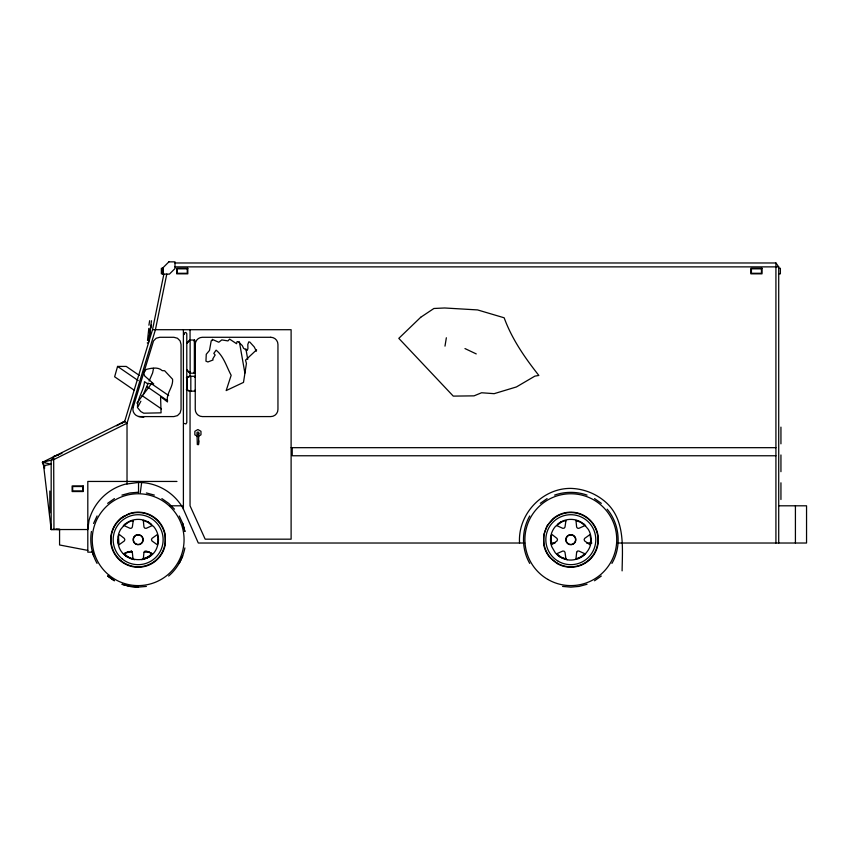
<?xml version="1.0" encoding="UTF-8"?>
<svg xmlns="http://www.w3.org/2000/svg" width="849" height="849" viewBox="0 0 849 849"><rect width="100%" height="100%" fill="white"/><g stroke="black" fill="none" stroke-linecap="round" stroke-linejoin="round"><path stroke-width="1.27" d="M148.819 340.502L151.504 320.72M524.799 543.02L198.295 543.02L182.949 508.084A51.28 51.28 0 0 0 138.536 482.444L125.259 484.195A51.28 51.28 0 0 0 89.007 520.458L87.808 529.532L51.173 529.532L51.386 525.68M91.427 531.453C89.644 542.384 91.65 553.739 97.062 563.407M561.698 557.846A20.323 20.323 0 0 0 563.863 558.78C576.471 563.832 591.573 553.261 591.137 539.688M198.496 444.568L198.846 432.523L197.902 431.982L196.968 432.523L197.318 444.568L198.496 444.568L198.846 440.854M147.514 340.481L148.819 328.372M140.308 492.653L141.719 482.136M150.687 326.536L148.437 342.922L147.259 342.9M148.915 325.231L149.636 320.699M151.324 325.05L150.687 328.393M446.351 337.764L444.993 346.137M121.556 423.555L124.707 421.316L152.512 329.709L163.868 274.11M166.775 274.11L155.42 329.709L127.021 423.269L127.021 483.962M153.542 368.36L152.618 372.923L149.116 381.052M168.654 576.025C177.048 568.798 182.822 558.812 184.88 547.934M139.3 375.396L126.236 366.428L117.565 366.428L114.636 376.786L134.238 390.232M140.87 401.227L138.164 406.342M143.279 394.467L148.193 383.196M133.006 558.907L132.338 552.285L131.393 551.022L124.081 553.75L128.167 556.986L131.319 558.451L133.208 558.43M93.56 523.462L97.062 515.969M179.245 563.418L182.737 555.925M529.734 515.959C521.424 530.402 521.424 548.953 529.723 563.407M611.906 563.418C621.723 546.565 619.759 524.088 607.173 509.188M136.848 403.169L152.226 382.666M120.441 518.59C113.055 524.82 109.372 534.944 111.028 544.474A27.539 27.539 0 0 0 165.279 544.464L165.279 534.902A27.539 27.539 0 0 0 128.73 513.804L120.441 518.59L124.379 515.831M125.09 524.12L120.547 529.521A20.323 20.323 0 0 0 118.138 543.222C120.59 563.099 151.398 565.784 157.256 546.629A20.323 20.323 0 0 0 153.722 526.624L148.31 522.082M152.226 553.76L148.14 556.986L143.311 558.907L143.959 552.285L144.808 551.213L146.166 551.022L152.226 553.75L148.14 556.986L143.301 558.907M560.658 522.082L555.257 526.613A20.323 20.323 0 0 0 551.723 546.629L555.246 552.741L557.751 555.246A20.323 20.323 0 0 0 560.658 557.284L567.291 559.693M107.643 503.34L114.424 498.596M540.325 503.33L547.096 498.586M594.533 580.78L601.315 576.036M121.534 423.396L124.707 421.316L127.021 423.269L53.954 459.5L42.45 462.291L44.604 468.542M197.902 434.157L198.846 433.606M197.902 436.598L200.969 434.837L200.969 431.303L197.902 429.53L194.845 431.303L194.845 434.837L196.883 436.015M116.631 425.827L124.707 421.316L42.45 462.291L44.87 466.897M146.177 558.281L151.218 555.246A20.323 20.323 0 0 1 146.198 558.345M195.355 376.287L189.083 376.287L186.356 377.773L190.823 376.287L190.823 391.156L186.356 389.67L189.083 391.156L195.355 391.156M124.389 553.336L128.995 551.479M61.945 453.334L53.667 456.539L51.173 460.561L51.173 529.532L59.579 529.383M58.581 454.894L53.667 456.539L53.954 529.532M121.916 495.105L129.908 492.961L138.154 492.24M141.687 559.693L145.105 558.78M554.599 495.094C565.052 491.444 576.598 491.444 587.052 495.105M587.041 584.271L579.05 586.415L570.815 587.137L562.569 586.415M144.542 369.888C149.997 368.434 157.617 366.259 162.233 370.652L164.642 370.737L172.57 379.227C173.398 387.388 165.735 393.458 167.476 401.927L160.567 396.589L161.077 412.837L143.736 413.198L140.732 411.521L137.474 407.499C137.167 398.319 143.821 390.667 144.51 381.657L147.015 383.419L153.722 383.939L144.712 375.98L143.566 372.828L145.593 370.546L144.341 369.793M45.008 461.665L42.45 462.291L51.173 464.191L43.628 465.719L51.173 529.532M138.143 587.137L129.908 586.415L121.916 584.271L129.918 586.415L138.164 587.137L146.389 586.415M175 262.978L775.922 262.978L778.713 266.873L778.713 543.02M175 266.873L778.713 266.873M778.713 268.273L780.38 268.273L780.38 273.834L778.713 273.834M152.512 329.709L291.111 329.709L291.111 539.179L205.171 539.179L190.049 505.802L190.049 390.614M193.848 340.831L194.665 340.831M193.848 372.371L194.665 372.371M194.474 377.094L195.27 377.094M194.474 390.349L195.27 390.349M291.111 447.678L775.922 447.678M775.922 455.764L292.226 455.764L292.226 447.678M176.953 481.447L87.808 481.447L87.808 552.158L93.05 552.158M170.235 505.802L182.132 505.802M778.713 505.802L806.55 505.802L806.55 543.02L618.157 543.02M551.097 543.02L555.044 543.02M586.606 543.02L591.859 543.02M127.148 552.158L132.391 552.158M144.192 552.158L149.445 552.158M60.279 529.5L55.726 529.373L59.568 529.532L59.568 544.973L87.808 550.396M138.536 416.583L143.778 417.262M146.389 492.951L154.38 495.094M134.63 559.703L131.202 558.78A20.323 20.323 0 0 1 129.027 557.846M184.371 423.471L185.867 423.959L186.791 422.685L186.791 333.721L185.867 332.447L184.371 332.925L184.371 334.506M147.312 551.489L151.918 553.346M476.247 353.916L464.965 348.568M151.281 383.61L168.707 395.57M117.565 366.428L138.26 380.628M146.973 386.603L167.656 400.802M141.857 395.464L161.459 408.91M594.555 498.596L601.325 503.34M557.751 555.246L560.658 557.284M161.872 498.586L168.654 503.33L174.512 509.188M125.09 555.257L127.997 557.284A20.323 20.323 0 0 1 123.37 553.633M107.664 576.036L114.435 580.78L107.653 576.025M583.889 524.12L588.421 529.521A20.323 20.323 0 0 1 590.83 543.222M131.499 551.213L132.338 552.285M179.245 515.959L182.747 523.462L184.88 531.442L182.747 523.462M92.339 551.341L93.56 555.904M245.892 348.886L247.728 359.329M239.365 341.776L244.883 373.061M117.831 539.688L118.138 543.211M795.417 505.802L795.417 543.02M780.942 427.121L780.942 443.825M780.942 454.968L780.942 471.673M780.942 482.805L780.942 499.509M775.922 262.978L775.922 543.02M622.105 570.868C622.381 547.881 625.289 521.031 607.088 503.415C597.24 494.129 584.356 488.791 570.825 488.398C542.076 488.122 517.657 514.452 519.546 543.02M194.357 340.024L194.357 373.178M190.049 329.709L190.049 340.3M190.049 372.074L190.049 376.043M187.226 377.773L187.226 389.67M183.395 329.709L183.395 509.177M138.536 481.447L138.536 492.951M49.826 491.03L49.826 512.976M123.37 525.743A20.323 20.323 0 0 1 151.218 524.12M585.598 553.633A20.323 20.323 0 0 1 580.981 557.284M579.941 557.846A20.323 20.323 0 0 1 577.766 558.78M557.761 524.12A20.323 20.323 0 0 1 585.608 525.743M212.356 339.43L212.324 340.46L211.231 340.725L209.48 350.467L206.265 354.266L205.946 361.154L207.888 361.971L213.035 359.965L212.791 358.862L215.147 355.009L213.81 353.396L216.113 350.149C223.796 356.389 226.598 366.821 231.161 375.3L226.174 390.582L243.493 382.4L246.433 363.457L245.52 360.156L256.547 349.862L256.334 351.178L254.286 346.997L249.861 342.115L248.789 341.86L247.802 344.439L247.929 348.61L247.176 350.457L243.621 348.377L242.22 345.501L238.145 341.648L237.083 341.648L236.563 343.718L229.591 339.112L227.978 340.916L221.801 339.908L218.777 342.243L212.356 339.43M118.478 536.218L118.934 544.835L124.336 540.951L124.845 539.688L124.336 538.415L119.444 534.594L118.478 536.218M158.126 539.677L157.373 544.835L151.971 540.951L151.462 539.677L151.971 538.415L157.373 534.53L158.126 539.677M543.7 534.902L543.689 544.464A27.539 27.539 0 0 0 549.717 557.39L557.04 563.534A27.539 27.539 0 0 0 596.698 530.264C593.897 522.729 587.784 516.616 580.249 513.804A27.539 27.539 0 0 0 553.113 518.58L546.968 525.913L543.7 534.902M551.15 536.218L551.595 544.835L556.997 540.951L557.506 539.677L556.997 538.415L552.115 534.583L551.15 536.218M590.798 539.688L590.044 544.835L584.643 540.951L584.133 539.688L584.643 538.415L590.044 534.541L590.798 539.688M133.113 407.541C131.85 411.914 135.5 416.668 140.053 416.583L173.875 416.583L177.462 415.617L180.094 412.985L181.06 409.398L181.06 344.471L180.094 340.873L177.462 338.242L173.875 337.286L159.761 337.286L156.163 338.242L153.531 340.873L133.113 407.541M133.208 520.936L132.338 527.08L131.499 528.163L130.141 528.354L124.081 525.616L128.167 522.39L131.319 520.915L133.208 520.936M565.88 520.936L565.01 527.08L564.171 528.163L562.813 528.343L556.753 525.616L560.828 522.379L563.991 520.915L565.88 520.936M576.63 552.285L575.962 558.907L580.801 556.986L584.887 553.76L578.827 551.022L577.575 551.022L576.63 552.285M143.301 520.458L143.969 527.08L144.808 528.163L146.166 528.343L152.226 525.616L148.14 522.379L143.301 520.458M575.972 520.469L576.63 527.08L577.479 528.163L578.827 528.354L584.897 525.616L580.812 522.39L575.972 520.469M565.869 558.43L563.98 558.451L560.828 556.986L556.742 553.75L562.813 551.022L564.161 551.213L565.01 552.285L565.869 558.43M567.121 536.61L566.644 537.3A4.807 4.807 0 0 0 570.836 544.496A4.807 4.807 0 0 0 574.975 537.268C573.446 534.446 569.095 534.074 567.121 536.61M134.482 536.579L134.004 537.268A4.807 4.807 0 0 0 138.132 544.496A4.807 4.807 0 0 0 142.324 537.3C140.828 534.456 136.477 534.074 134.482 536.579M189.805 340.024L186.716 343.336L190.123 340.024L190.123 373.178L186.716 369.856L189.805 373.178L194.676 373.178L194.676 340.024L189.805 340.024M168.877 261.863L162.753 267.987L162.753 274.11L169.439 274.11L175 268.549L175 261.863L168.877 261.863M420.679 317.303L398.807 338.358L453.26 396.112L474.018 395.857L481.585 392.758L494.15 393.671L516.436 386.942L534.87 376.128L538.85 375.449C524.905 357.769 511.947 339.154 504.157 317.791L477.562 309.917L444.632 307.985L433.903 308.484L420.679 317.303M163.029 268.273L161.363 268.273L161.363 273.834L163.029 273.834L163.029 268.273M187.809 268.273L176.677 268.273L176.677 273.834L187.809 273.834L187.809 268.273M762.009 268.273L750.866 268.273L750.866 273.834L762.009 273.834L762.009 268.273M187.258 268.825L177.229 268.825L177.229 273.282L187.258 273.282L187.258 268.825M761.447 268.825L751.429 268.825L751.429 273.282L761.447 273.282L761.447 268.825M270.767 337.286L202.433 337.286A7.185 7.185 0 0 0 195.249 344.471L195.249 409.398A7.185 7.185 0 0 0 202.433 416.583L270.767 416.583A7.185 7.185 0 0 0 277.952 409.398L277.952 344.471A7.185 7.185 0 0 0 270.767 337.286M83.255 485.978L72.123 485.978L72.123 491.539L83.255 491.539L83.255 485.978M82.703 486.53L72.674 486.53L72.674 490.987L82.703 490.987L82.703 486.53M108.64 574.858A45.91 45.91 0 0 0 183.373 547.647A45.91 45.91 0 0 0 122.447 496.538A45.91 45.91 0 0 0 108.64 574.858M120.717 560.467A27.136 27.136 0 0 0 164.876 544.389A27.136 27.136 0 0 0 128.868 514.186A27.136 27.136 0 0 0 120.717 560.467M122.097 558.822A24.982 24.982 0 0 0 162.753 544.018A24.982 24.982 0 0 0 129.61 516.213A24.982 24.982 0 0 0 122.097 558.822M135.617 544.06A5.052 5.052 0 0 0 143.205 539.699A5.052 5.052 0 0 0 135.638 535.305A5.052 5.052 0 0 0 135.617 544.06M547.86 579.442A45.91 45.91 0 0 0 616.735 539.688A45.91 45.91 0 0 0 547.87 499.912A45.91 45.91 0 0 0 547.86 579.442M557.252 563.174A27.136 27.136 0 0 0 597.951 539.688A27.136 27.136 0 0 0 557.262 516.181A27.136 27.136 0 0 0 557.252 563.174M558.324 561.316A24.982 24.982 0 0 0 595.796 539.688A24.982 24.982 0 0 0 558.334 518.049A24.982 24.982 0 0 0 558.324 561.316M567.578 543.562A5.052 5.052 0 0 0 575.802 540.558A5.052 5.052 0 0 0 569.085 534.934A5.052 5.052 0 0 0 567.578 543.562"/></g></svg>
